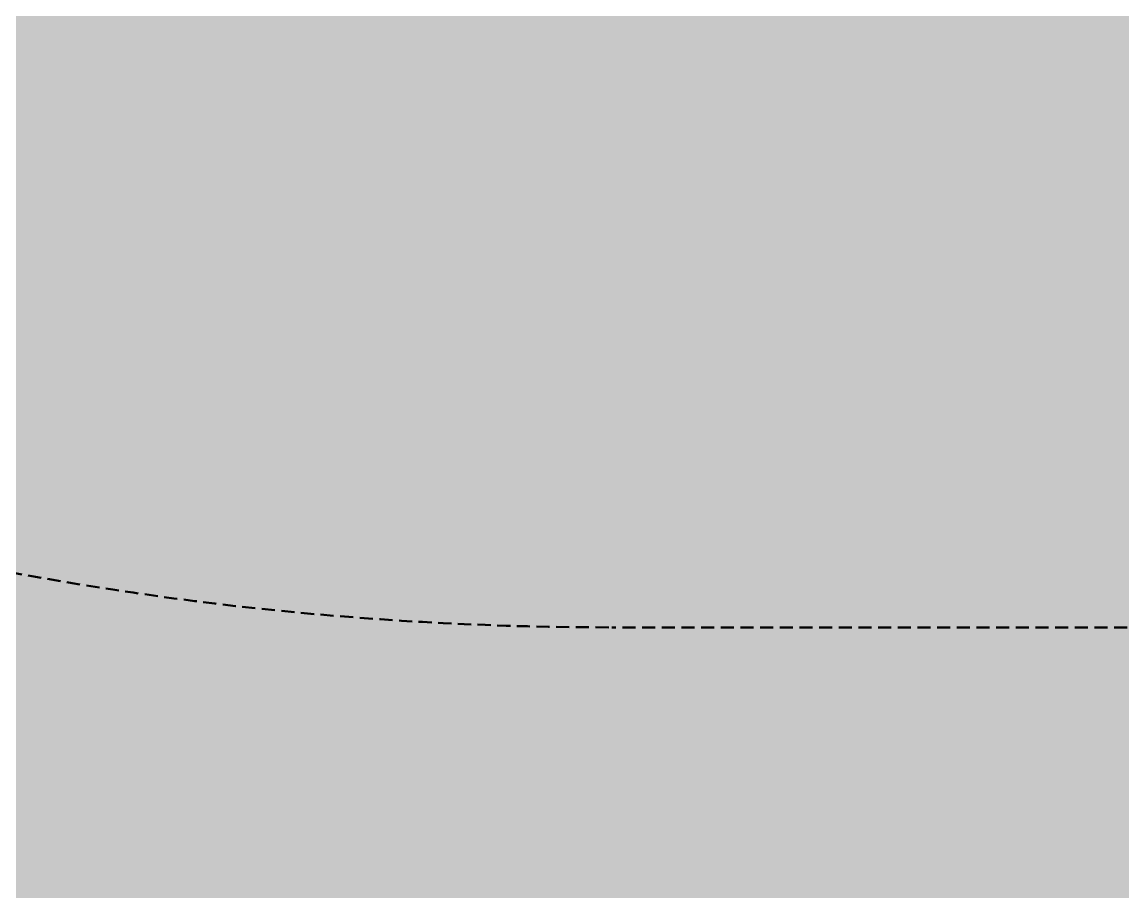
# Model space of a CAD drawing. Header units: millimetres. Extents: x 652554 to 1678317, y -308114 to 170803.
# Drawn here: x 669284.4 to 669452.3, y 100959.6 to 101092.4 of the extents above; entities that cross this region are included whole.
import ezdxf

# ---------------------------------------------------------------- set-up
doc = ezdxf.new("R2010")
doc.units = ezdxf.units.MM
doc.linetypes.add('DPA_Hidden 50', pattern=[3, 2, -1])
doc.layers.add('A-DETL-GENF', color=2, linetype='Continuous', lineweight=35)

# ---------------------------------------------------------------- blocks, each defined once
blk = doc.blocks.new('DPA_AN_Callout - DPA_AN_Callout-15552947-2250-01 ENTRANCE 2 ELEVATION 3')
at = {"layer": 'A-DETL-GENF', "linetype": 'DPA_Hidden 50', "lineweight": 50}
blk.add_line((623546.52, 101000), (623317.93, 101000), dxfattribs=at)
blk.add_arc((623317.93, 101500), 500, 180, 270, dxfattribs=at)

msp = doc.modelspace()

# ---------------------------------------------------------------- hatches: boundary and pattern name
at = {"layer": 'A-DETL-GENF', "lineweight": 9}
h = msp.add_hatch(dxfattribs=at)
h.set_pattern_fill('FP_7', color=9, style=0, pattern_type=2)
h.set_pattern_definition([(45, (676567.2, 5e-05), (0, 449.0128), [317.5, -317.5]), (45, (676483, 84.2), (0, 449.0128), [317.5, -317.5]), (45, (676398.82, 168.38), (0, 449.0128), [317.5, -317.5]), (135, (676398.82, 224.5), (-449.0128, 3e-14), [317.5, -317.5]), (135, (676483, 308.7), (-449.0128, 3e-14), [317.5, -317.5]), (135, (676567.2, 392.9), (-449.0128, 3e-14), [317.5, -317.5])])
h.paths.add_polyline_path([(686298.9314, 100343.9086), (695674.0481, 100343.9086), (695674.0481, 101150), (658173.5814, 101150), (658173.5814, 100343.9086), (685127.0418, 100343.9086)])

# ---------------------------------------------------------------- block references
at = {"layer": 'A-DETL-GENF'}
msp.add_blockref('DPA_AN_Callout - DPA_AN_Callout-15552947-2250-01 ENTRANCE 2 ELEVATION 3', (46056.406, 0), dxfattribs=at)

doc.saveas('drawing.dxf')
